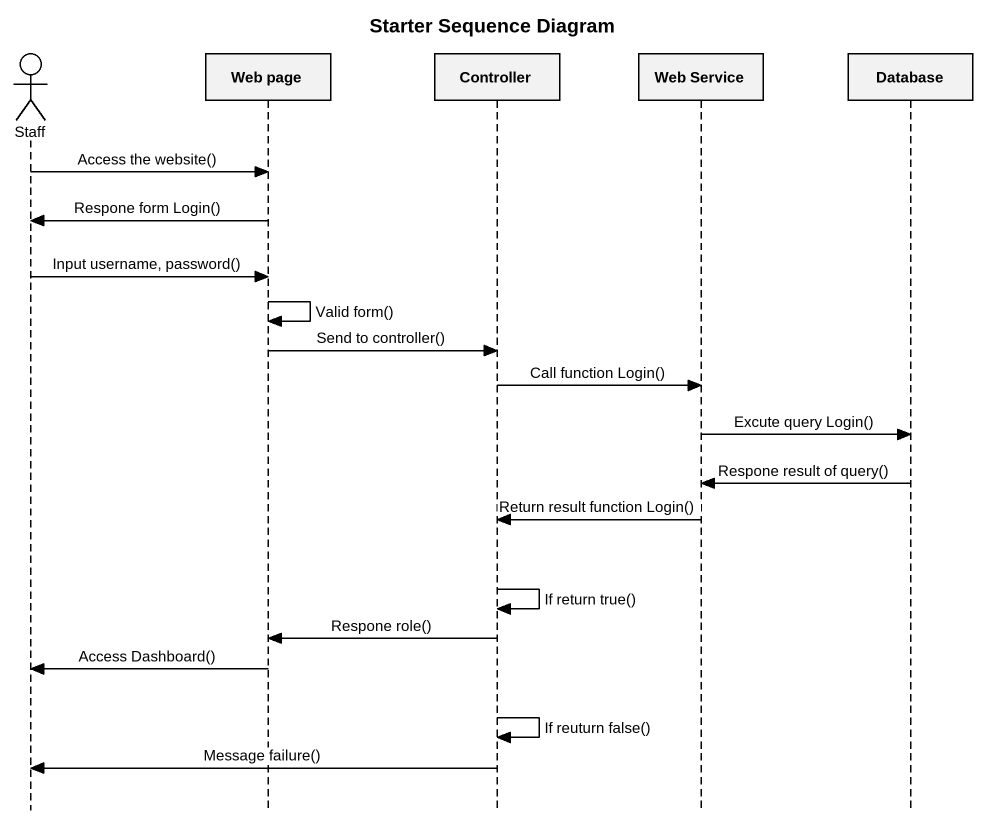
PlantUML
@startuml
title Starter Sequence Diagram
hide footbox
actor Staff
participant "Web page" as Web_page
participant Controller
participant "Web Service" as Web_Service
participant "Database" as Database_

Staff -> Web_page : Access the website()
Web_page -> Staff : Respone form Login()
Staff -> Web_page : Input username, password()
Web_page -> Web_page : Valid form()
Web_page -> Controller : Send to controller()
Controller -> Web_Service : Call function Login()
Web_Service -> Database_ : Excute query Login()
Database_ -> Web_Service : Respone result of query()
Web_Service -> Controller : Return result function Login()
Controller -> Controller : If return true()
Controller -> Web_page : Respone role()
Web_page -> Staff : Access Dashboard()
Controller -> Controller : If reuturn false()
Controller -> Staff : Message failure()
@enduml
